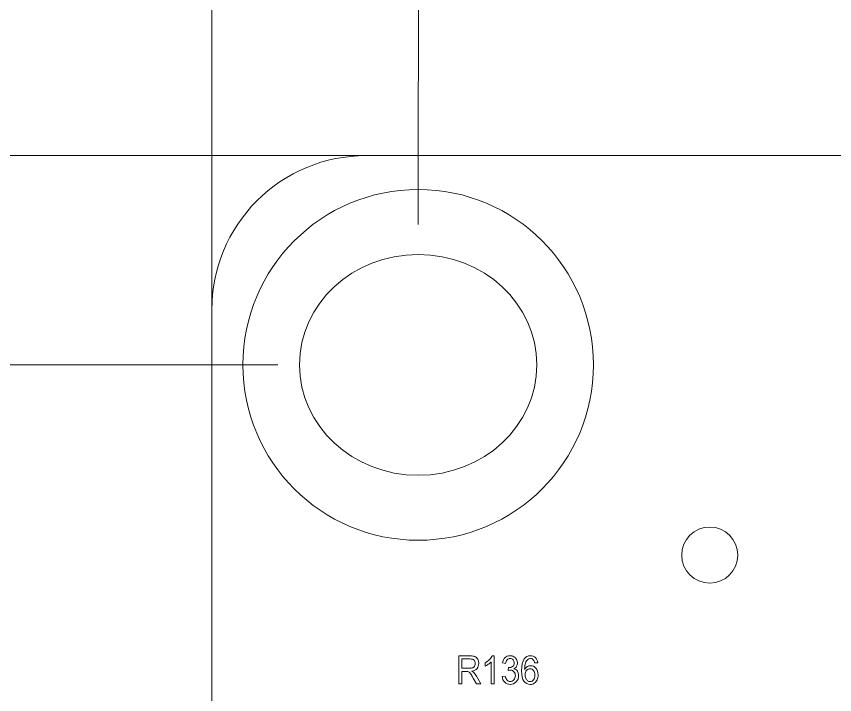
# Model space of a CAD drawing. Header units: millimetres. Extents: x -90 to 99, y -65 to 67.
# Drawn here: x -75.28 to -60.45, y 35.3 to 47.58 of the extents above; entities that cross this region are included whole.
import ezdxf

# ---------------------------------------------------------------- set-up
doc = ezdxf.new("R2010")
doc.units = ezdxf.units.MM
doc.header["$MEASUREMENT"] = 0
for name, color, linetype in [('BG_OUTLINE', 7, 'Continuous'), ('BG_SILKSCREEN_TOP', 7, 'Continuous'), ('PIN_TOP', 7, 'Continuous'), ('RD_SILKSCREEN_TOP', 7, 'Continuous')]:
    doc.layers.add(name, color=color, linetype=linetype)

msp = doc.modelspace()

# ---------------------------------------------------------------- linework, layer by layer
at = {"layer": 'BG_OUTLINE', "color": 3, "lineweight": 9}
msp.add_open_spline([(-71.7269, -61.8795), (-71.7269, -61.8795), (-71.7343, 42.2681), (-71.7343, 42.2681), (-71.7343, 42.2681), (-71.7348, 43.0066), (-71.4419, 43.715), (-70.92, 44.2375), (-70.92, 44.2375), (-70.3982, 44.76), (-69.6866, 45.0538), (-68.9482, 45.0543), (-68.9482, 45.0543), (-68.9482, 45.0543), (75.2046, 45.0543), (75.2046, 45.0543), (75.2046, 45.0543), (76.8319, 45.0552), (78.1763, 43.7805), (78.2661, 42.1556), (78.2661, 42.1556), (78.2661, 42.1556), (78.2661, 31.2814), (78.2661, 31.2814), (78.2661, 31.2814), (78.2661, 31.2814), (72.2646, 31.2814), (72.2646, 31.2814), (72.2646, 31.2814), (72.2646, 31.2814), (72.2646, 26.9814), (72.2646, 26.9814), (72.2646, 26.9814), (72.2646, 26.9814), (78.2661, 26.9814), (78.2661, 26.9814), (78.2661, 26.9814), (78.2661, 26.9814), (78.2661, 18.6553), (78.2661, 18.6553), (78.2661, 18.6553), (78.2661, 18.6553), (72.2496, 18.6553), (72.2496, 18.6553), (72.2496, 18.6553), (72.2496, 18.6553), (72.2496, 14.3553), (72.2496, 14.3553), (72.2496, 14.3553), (72.2496, 14.3553), (78.2661, 14.3553), (78.2661, 14.3553), (78.2661, 14.3553), (78.2661, 14.3553), (78.2661, 9.255), (78.2661, 9.255), (78.2661, 9.255), (78.2661, 9.255), (72.2648, 9.255), (72.2648, 9.255), (72.2648, 9.255), (72.2648, 9.255), (72.2648, 4.955), (72.2648, 4.955), (72.2648, 4.955), (72.2648, 4.955), (78.2661, 4.955), (78.2661, 4.955), (78.2661, 4.955), (78.2661, 4.955), (78.2661, -3.3762), (78.2661, -3.3762), (78.2661, -3.3762), (78.2661, -3.3762), (72.2445, -3.3762), (72.2445, -3.3762), (72.2445, -3.3762), (72.2445, -3.3762), (72.2445, -7.6762), (72.2445, -7.6762), (72.2445, -7.6762), (72.2445, -7.6762), (78.2661, -7.6762), (78.2661, -7.6762), (78.2661, -7.6762), (78.2661, -7.6762), (78.2661, -12.7615), (78.2661, -12.7615), (78.2661, -12.7615), (78.2661, -12.7615), (72.2651, -12.7615), (72.2651, -12.7615), (72.2651, -12.7615), (72.2651, -12.7615), (72.2651, -17.0615), (72.2651, -17.0615), (72.2651, -17.0615), (72.2651, -17.0615), (78.2661, -17.0615), (78.2661, -17.0615), (78.2661, -17.0615), (78.2661, -17.0615), (78.2661, -25.4097), (78.2661, -25.4097), (78.2661, -25.4097), (78.2661, -25.4097), (72.2656, -25.4097), (72.2656, -25.4097), (72.2656, -25.4097), (72.2656, -25.4097), (72.2656, -29.7097), (72.2656, -29.7097), (72.2656, -29.7097), (72.2656, -29.7097), (78.2661, -29.7097), (78.2661, -29.7097), (78.2661, -29.7097), (78.2661, -29.7097), (78.2661, -34.793), (78.2661, -34.793), (78.2661, -34.793), (78.2661, -34.793), (72.2679, -34.793), (72.2679, -34.793), (72.2679, -34.793), (72.2679, -34.793), (72.2679, -39.0929), (72.2679, -39.0929), (72.2679, -39.0929), (72.2679, -39.0929), (78.2661, -39.0929), (78.2661, -39.0929), (78.2661, -39.0929), (78.2661, -39.0929), (78.2661, -47.4269), (78.2661, -47.4269), (78.2661, -47.4269), (78.2661, -47.4269), (72.2679, -47.4269), (72.2679, -47.4269), (72.2679, -47.4269), (72.2679, -47.4269), (72.2679, -51.7269), (72.2679, -51.7269), (72.2679, -51.7269), (72.2679, -51.7269), (78.2661, -51.7269), (78.2661, -51.7269), (78.2661, -51.7269), (78.2661, -51.7269), (78.2661, -51.8138), (78.2661, -51.8138), (78.2661, -51.8138), (78.2661, -51.8138), (78.2656, -61.8468), (78.2656, -61.8468), (78.2656, -61.8468), (78.2661, -62.6669), (77.9407, -63.4536), (77.3612, -64.0339), (77.3612, -64.0339), (76.7817, -64.6142), (75.9915, -64.9405), (75.1713, -64.941), (75.1713, -64.941), (75.1713, -64.941), (-68.6609, -64.9456), (-68.6609, -64.9456), (-68.6609, -64.9456), (-69.4735, -64.9461), (-70.2531, -64.6237), (-70.8281, -64.0495), (-70.8281, -64.0495), (-71.4031, -63.4752), (-71.7264, -62.6922), (-71.7269, -61.8795)], degree=3, knots=[0, 0, 0, 0, 0.0227273, 0.0227273, 0.0227273, 0.0227273, 0.0454545, 0.0454545, 0.0454545, 0.0454545, 0.0681818, 0.0681818, 0.0681818, 0.0681818, 0.0909091, 0.0909091, 0.0909091, 0.0909091, 0.1136364, 0.1136364, 0.1136364, 0.1136364, 0.1363636, 0.1363636, 0.1363636, 0.1363636, 0.1590909, 0.1590909, 0.1590909, 0.1590909, 0.1818182, 0.1818182, 0.1818182, 0.1818182, 0.2045455, 0.2045455, 0.2045455, 0.2045455, 0.2272727, 0.2272727, 0.2272727, 0.2272727, 0.25, 0.25, 0.25, 0.25, 0.2727273, 0.2727273, 0.2727273, 0.2727273, 0.2954545, 0.2954545, 0.2954545, 0.2954545, 0.3181818, 0.3181818, 0.3181818, 0.3181818, 0.3409091, 0.3409091, 0.3409091, 0.3409091, 0.3636364, 0.3636364, 0.3636364, 0.3636364, 0.3863636, 0.3863636, 0.3863636, 0.3863636, 0.4090909, 0.4090909, 0.4090909, 0.4090909, 0.4318182, 0.4318182, 0.4318182, 0.4318182, 0.4545455, 0.4545455, 0.4545455, 0.4545455, 0.4772727, 0.4772727, 0.4772727, 0.4772727, 0.5, 0.5, 0.5, 0.5, 0.5227273, 0.5227273, 0.5227273, 0.5227273, 0.5454545, 0.5454545, 0.5454545, 0.5454545, 0.5681818, 0.5681818, 0.5681818, 0.5681818, 0.5909091, 0.5909091, 0.5909091, 0.5909091, 0.6136364, 0.6136364, 0.6136364, 0.6136364, 0.6363636, 0.6363636, 0.6363636, 0.6363636, 0.6590909, 0.6590909, 0.6590909, 0.6590909, 0.6818182, 0.6818182, 0.6818182, 0.6818182, 0.7045455, 0.7045455, 0.7045455, 0.7045455, 0.7272727, 0.7272727, 0.7272727, 0.7272727, 0.75, 0.75, 0.75, 0.75, 0.7727273, 0.7727273, 0.7727273, 0.7727273, 0.7954545, 0.7954545, 0.7954545, 0.7954545, 0.8181818, 0.8181818, 0.8181818, 0.8181818, 0.8409091, 0.8409091, 0.8409091, 0.8409091, 0.8636364, 0.8636364, 0.8636364, 0.8636364, 0.8863636, 0.8863636, 0.8863636, 0.8863636, 0.9090909, 0.9090909, 0.9090909, 0.9090909, 0.9318182, 0.9318182, 0.9318182, 0.9318182, 0.9545455, 0.9545455, 0.9545455, 0.9545455, 0.9772727, 0.9772727, 0.9772727, 0.9772727, 1, 1, 1, 1], dxfattribs=at)
at = {"layer": 'BG_SILKSCREEN_TOP', "color": 250, "lineweight": 20}
msp.add_ellipse((-67.9979, 41.2669), major_axis=(2.1503, 0), ratio=0.9295447, dxfattribs=at)
for points in [[(-71.7336, 35.9976), (-71.7336, 35.9976), (-71.7336, 66.6748), (-71.7336, 66.6748)], [(-67.9956, 43.8069), (-67.9956, 43.8069), (-67.9818, 59.3696), (-67.9818, 59.3696)], [(-65.2209, 45.0543), (-65.2209, 45.0543), (-90.098, 45.0543), (-90.098, 45.0543)], [(-70.5379, 41.2669), (-70.5379, 41.2669), (-82.3243, 41.2669), (-82.3243, 41.2669)]]:
    msp.add_open_spline(points, degree=3, dxfattribs=at)
at = {"layer": 'PIN_TOP', "lineweight": 9}
for points in [[(-64.823, 41.2669), (-64.823, 43.0204), (-66.2444, 44.4419), (-67.9979, 44.4419), (-67.9979, 44.4419), (-69.7514, 44.4419), (-71.1729, 43.0204), (-71.1729, 41.2669), (-71.1729, 41.2669), (-71.173, 39.5134), (-69.7515, 38.0919), (-67.998, 38.0919), (-67.998, 38.0919), (-66.2445, 38.0919), (-64.823, 39.5134), (-64.823, 41.2669)], [(-62.2093, 37.8226), (-62.2093, 38.1032), (-62.4367, 38.3306), (-62.7173, 38.3306), (-62.7173, 38.3306), (-62.9978, 38.3306), (-63.2253, 38.1032), (-63.2253, 37.8226), (-63.2253, 37.8226), (-63.2253, 37.5421), (-62.9979, 37.3146), (-62.7173, 37.3146), (-62.7173, 37.3146), (-62.4367, 37.3146), (-62.2093, 37.5421), (-62.2093, 37.8226)]]:
    msp.add_open_spline(points, degree=3, knots=[0, 0, 0, 0, 0.25, 0.25, 0.25, 0.25, 0.5, 0.5, 0.5, 0.5, 0.75, 0.75, 0.75, 0.75, 1, 1, 1, 1], dxfattribs=at)
at = {"layer": 'RD_SILKSCREEN_TOP', "color": 8, "lineweight": 9}
for points, knots in [([(-67.2648, 35.4904), (-67.2648, 35.4904), (-67.2648, 35.9995), (-67.2648, 35.9995), (-67.2648, 35.9995), (-67.2648, 35.9995), (-67.0633, 35.9995), (-67.0633, 35.9995), (-67.0633, 35.9995), (-67.0227, 35.9995), (-66.9919, 35.9949), (-66.9709, 35.9858), (-66.9709, 35.9858), (-66.9498, 35.9766), (-66.933, 35.9605), (-66.9202, 35.9374), (-66.9202, 35.9374), (-66.9076, 35.9142), (-66.9014, 35.8886), (-66.9014, 35.8606), (-66.9014, 35.8606), (-66.9014, 35.8244), (-66.9118, 35.7941), (-66.9327, 35.7693), (-66.9327, 35.7693), (-66.9536, 35.7445), (-66.9859, 35.7288), (-67.0295, 35.722), (-67.0295, 35.722), (-67.0135, 35.7135), (-67.0014, 35.7051), (-66.9932, 35.6966), (-66.9932, 35.6966), (-66.9756, 35.6786), (-66.959, 35.656), (-66.9432, 35.629), (-66.9432, 35.629), (-66.9432, 35.629), (-66.8642, 35.4904), (-66.8642, 35.4904), (-66.8642, 35.4904), (-66.8642, 35.4904), (-66.9399, 35.4904), (-66.9399, 35.4904), (-66.9399, 35.4904), (-66.9399, 35.4904), (-67, 35.5964), (-67, 35.5964), (-67, 35.5964), (-67.0176, 35.6268), (-67.032, 35.6503), (-67.0435, 35.6664), (-67.0435, 35.6664), (-67.0548, 35.6827), (-67.065, 35.694), (-67.0739, 35.7004), (-67.0739, 35.7004), (-67.0829, 35.707), (-67.092, 35.7115), (-67.1013, 35.7141), (-67.1013, 35.7141), (-67.1082, 35.7156), (-67.1193, 35.7164), (-67.1349, 35.7164), (-67.1349, 35.7164), (-67.1349, 35.7164), (-67.2046, 35.7164), (-67.2046, 35.7164), (-67.2046, 35.7164), (-67.2046, 35.7164), (-67.2046, 35.4904), (-67.2046, 35.4904), (-67.2046, 35.4904), (-67.2046, 35.4904), (-67.2648, 35.4904), (-67.2648, 35.4904)], [0, 0, 0, 0, 0.0526316, 0.0526316, 0.0526316, 0.0526316, 0.1052632, 0.1052632, 0.1052632, 0.1052632, 0.1578947, 0.1578947, 0.1578947, 0.1578947, 0.2105263, 0.2105263, 0.2105263, 0.2105263, 0.2631579, 0.2631579, 0.2631579, 0.2631579, 0.3157895, 0.3157895, 0.3157895, 0.3157895, 0.3684211, 0.3684211, 0.3684211, 0.3684211, 0.4210526, 0.4210526, 0.4210526, 0.4210526, 0.4736842, 0.4736842, 0.4736842, 0.4736842, 0.5263158, 0.5263158, 0.5263158, 0.5263158, 0.5789474, 0.5789474, 0.5789474, 0.5789474, 0.6315789, 0.6315789, 0.6315789, 0.6315789, 0.6842105, 0.6842105, 0.6842105, 0.6842105, 0.7368421, 0.7368421, 0.7368421, 0.7368421, 0.7894737, 0.7894737, 0.7894737, 0.7894737, 0.8421053, 0.8421053, 0.8421053, 0.8421053, 0.8947368, 0.8947368, 0.8947368, 0.8947368, 0.9473684, 0.9473684, 0.9473684, 0.9473684, 1, 1, 1, 1]), ([(-67.2046, 35.7748), (-67.2046, 35.7748), (-67.0753, 35.7748), (-67.0753, 35.7748), (-67.0753, 35.7748), (-67.0479, 35.7748), (-67.0263, 35.778), (-67.0109, 35.7844), (-67.0109, 35.7844), (-66.9953, 35.7908), (-66.9835, 35.801), (-66.9755, 35.8149), (-66.9755, 35.8149), (-66.9675, 35.8289), (-66.9635, 35.8441), (-66.9635, 35.8606), (-66.9635, 35.8606), (-66.9635, 35.8846), (-66.9711, 35.9044), (-66.9868, 35.92), (-66.9868, 35.92), (-67.0024, 35.9355), (-67.027, 35.9432), (-67.0608, 35.9432), (-67.0608, 35.9432), (-67.0608, 35.9432), (-67.2046, 35.9432), (-67.2046, 35.9432), (-67.2046, 35.9432), (-67.2046, 35.9432), (-67.2046, 35.7748), (-67.2046, 35.7748)], [0, 0, 0, 0, 0.125, 0.125, 0.125, 0.125, 0.25, 0.25, 0.25, 0.25, 0.375, 0.375, 0.375, 0.375, 0.5, 0.5, 0.5, 0.5, 0.625, 0.625, 0.625, 0.625, 0.75, 0.75, 0.75, 0.75, 0.875, 0.875, 0.875, 0.875, 1, 1, 1, 1]), ([(-66.6196, 35.4904), (-66.6196, 35.4904), (-66.6753, 35.4904), (-66.6753, 35.4904), (-66.6753, 35.4904), (-66.6753, 35.4904), (-66.6753, 35.8887), (-66.6753, 35.8887), (-66.6753, 35.8887), (-66.6888, 35.8743), (-66.7064, 35.86), (-66.7282, 35.8456), (-66.7282, 35.8456), (-66.75, 35.8313), (-66.7697, 35.8205), (-66.787, 35.8134), (-66.787, 35.8134), (-66.787, 35.8134), (-66.787, 35.8737), (-66.787, 35.8737), (-66.787, 35.8737), (-66.7557, 35.8902), (-66.7284, 35.9101), (-66.7051, 35.9335), (-66.7051, 35.9335), (-66.6818, 35.9569), (-66.6652, 35.9796), (-66.6555, 36.0016), (-66.6555, 36.0016), (-66.6555, 36.0016), (-66.6196, 36.0016), (-66.6196, 36.0016), (-66.6196, 36.0016), (-66.6196, 36.0016), (-66.6196, 35.4904), (-66.6196, 35.4904)], [0, 0, 0, 0, 0.1111111, 0.1111111, 0.1111111, 0.1111111, 0.2222222, 0.2222222, 0.2222222, 0.2222222, 0.3333333, 0.3333333, 0.3333333, 0.3333333, 0.4444444, 0.4444444, 0.4444444, 0.4444444, 0.5555556, 0.5555556, 0.5555556, 0.5555556, 0.6666667, 0.6666667, 0.6666667, 0.6666667, 0.7777778, 0.7777778, 0.7777778, 0.7777778, 0.8888889, 0.8888889, 0.8888889, 0.8888889, 1, 1, 1, 1]), ([(-66.4763, 35.6248), (-66.4763, 35.6248), (-66.4206, 35.6331), (-66.4206, 35.6331), (-66.4206, 35.6331), (-66.4141, 35.5977), (-66.4032, 35.5722), (-66.3878, 35.5565), (-66.3878, 35.5565), (-66.3724, 35.5409), (-66.3536, 35.5331), (-66.3316, 35.5331), (-66.3316, 35.5331), (-66.3053, 35.5331), (-66.2831, 35.5433), (-66.265, 35.5637), (-66.265, 35.5637), (-66.247, 35.584), (-66.2379, 35.6093), (-66.2379, 35.6394), (-66.2379, 35.6394), (-66.2379, 35.6681), (-66.2462, 35.6918), (-66.263, 35.7104), (-66.263, 35.7104), (-66.2798, 35.729), (-66.301, 35.7384), (-66.3269, 35.7384), (-66.3269, 35.7384), (-66.3375, 35.7384), (-66.3506, 35.736), (-66.3663, 35.7314), (-66.3663, 35.7314), (-66.3663, 35.7314), (-66.3601, 35.7863), (-66.3601, 35.7863), (-66.3601, 35.7863), (-66.3563, 35.7858), (-66.3534, 35.7855), (-66.351, 35.7855), (-66.351, 35.7855), (-66.3273, 35.7855), (-66.3059, 35.7925), (-66.2869, 35.8064), (-66.2869, 35.8064), (-66.2678, 35.8203), (-66.2584, 35.8417), (-66.2584, 35.8707), (-66.2584, 35.8707), (-66.2584, 35.8935), (-66.2653, 35.9126), (-66.2792, 35.9276), (-66.2792, 35.9276), (-66.293, 35.9426), (-66.3109, 35.9502), (-66.3328, 35.9502), (-66.3328, 35.9502), (-66.3545, 35.9502), (-66.3726, 35.9425), (-66.387, 35.9273), (-66.387, 35.9273), (-66.4015, 35.912), (-66.4109, 35.889), (-66.415, 35.8584), (-66.415, 35.8584), (-66.415, 35.8584), (-66.4707, 35.8696), (-66.4707, 35.8696), (-66.4707, 35.8696), (-66.464, 35.9115), (-66.4484, 35.944), (-66.4243, 35.967), (-66.4243, 35.967), (-66.4001, 35.99), (-66.37, 36.0016), (-66.334, 36.0016), (-66.334, 36.0016), (-66.3093, 36.0016), (-66.2864, 35.9956), (-66.2655, 35.9837), (-66.2655, 35.9837), (-66.2447, 35.9718), (-66.2287, 35.9555), (-66.2176, 35.9349), (-66.2176, 35.9349), (-66.2066, 35.9143), (-66.2009, 35.8925), (-66.2009, 35.8692), (-66.2009, 35.8692), (-66.2009, 35.8473), (-66.2062, 35.8273), (-66.2168, 35.8091), (-66.2168, 35.8091), (-66.2274, 35.7911), (-66.243, 35.7768), (-66.2636, 35.7661), (-66.2636, 35.7661), (-66.2368, 35.7592), (-66.2159, 35.7448), (-66.2009, 35.7228), (-66.2009, 35.7228), (-66.1861, 35.701), (-66.1787, 35.6737), (-66.1787, 35.6408), (-66.1787, 35.6408), (-66.1787, 35.5964), (-66.1931, 35.5587), (-66.2221, 35.5277), (-66.2221, 35.5277), (-66.251, 35.4968), (-66.2876, 35.4814), (-66.3318, 35.4814), (-66.3318, 35.4814), (-66.3718, 35.4814), (-66.4049, 35.4947), (-66.4312, 35.5213), (-66.4312, 35.5213), (-66.4576, 35.5479), (-66.4726, 35.5824), (-66.4763, 35.6248)], [0, 0, 0, 0, 0.0333333, 0.0333333, 0.0333333, 0.0333333, 0.0666667, 0.0666667, 0.0666667, 0.0666667, 0.1, 0.1, 0.1, 0.1, 0.1333333, 0.1333333, 0.1333333, 0.1333333, 0.1666667, 0.1666667, 0.1666667, 0.1666667, 0.2, 0.2, 0.2, 0.2, 0.2333333, 0.2333333, 0.2333333, 0.2333333, 0.2666667, 0.2666667, 0.2666667, 0.2666667, 0.3, 0.3, 0.3, 0.3, 0.3333333, 0.3333333, 0.3333333, 0.3333333, 0.3666667, 0.3666667, 0.3666667, 0.3666667, 0.4, 0.4, 0.4, 0.4, 0.4333333, 0.4333333, 0.4333333, 0.4333333, 0.4666667, 0.4666667, 0.4666667, 0.4666667, 0.5, 0.5, 0.5, 0.5, 0.5333333, 0.5333333, 0.5333333, 0.5333333, 0.5666667, 0.5666667, 0.5666667, 0.5666667, 0.6, 0.6, 0.6, 0.6, 0.6333333, 0.6333333, 0.6333333, 0.6333333, 0.6666667, 0.6666667, 0.6666667, 0.6666667, 0.7, 0.7, 0.7, 0.7, 0.7333333, 0.7333333, 0.7333333, 0.7333333, 0.7666667, 0.7666667, 0.7666667, 0.7666667, 0.8, 0.8, 0.8, 0.8, 0.8333333, 0.8333333, 0.8333333, 0.8333333, 0.8666667, 0.8666667, 0.8666667, 0.8666667, 0.9, 0.9, 0.9, 0.9, 0.9333333, 0.9333333, 0.9333333, 0.9333333, 0.9666667, 0.9666667, 0.9666667, 0.9666667, 1, 1, 1, 1]), ([(-65.834, 35.8748), (-65.834, 35.8748), (-65.8895, 35.8699), (-65.8895, 35.8699), (-65.8895, 35.8699), (-65.8945, 35.8945), (-65.9014, 35.9124), (-65.9105, 35.9234), (-65.9105, 35.9234), (-65.9256, 35.9413), (-65.9443, 35.9502), (-65.9664, 35.9502), (-65.9664, 35.9502), (-65.9842, 35.9502), (-65.9997, 35.9446), (-66.0132, 35.9335), (-66.0132, 35.9335), (-66.0307, 35.9191), (-66.0446, 35.8982), (-66.0547, 35.8707), (-66.0547, 35.8707), (-66.0648, 35.8432), (-66.0701, 35.8039), (-66.0705, 35.753), (-66.0705, 35.753), (-66.057, 35.7758), (-66.0407, 35.7929), (-66.0212, 35.804), (-66.0212, 35.804), (-66.0019, 35.8151), (-65.9814, 35.8206), (-65.9602, 35.8206), (-65.9602, 35.8206), (-65.9228, 35.8206), (-65.8912, 35.8053), (-65.8651, 35.7746), (-65.8651, 35.7746), (-65.8389, 35.7439), (-65.8259, 35.7044), (-65.8259, 35.6558), (-65.8259, 35.6558), (-65.8259, 35.6237), (-65.832, 35.5941), (-65.8444, 35.5666), (-65.8444, 35.5666), (-65.8566, 35.5392), (-65.8736, 35.5181), (-65.8951, 35.5036), (-65.8951, 35.5036), (-65.9165, 35.489), (-65.9409, 35.4817), (-65.9682, 35.4817), (-65.9682, 35.4817), (-66.0147, 35.4817), (-66.0527, 35.5008), (-66.082, 35.5392), (-66.082, 35.5392), (-66.1114, 35.5775), (-66.126, 35.6407), (-66.126, 35.7287), (-66.126, 35.7287), (-66.126, 35.827), (-66.1098, 35.8985), (-66.0773, 35.9432), (-66.0773, 35.9432), (-66.049, 35.9821), (-66.011, 36.0016), (-65.9629, 36.0016), (-65.9629, 36.0016), (-65.9272, 36.0016), (-65.8979, 35.9904), (-65.8751, 35.9679), (-65.8751, 35.9679), (-65.8522, 35.9454), (-65.8386, 35.9144), (-65.834, 35.8748)], [0, 0, 0, 0, 0.0526316, 0.0526316, 0.0526316, 0.0526316, 0.1052632, 0.1052632, 0.1052632, 0.1052632, 0.1578947, 0.1578947, 0.1578947, 0.1578947, 0.2105263, 0.2105263, 0.2105263, 0.2105263, 0.2631579, 0.2631579, 0.2631579, 0.2631579, 0.3157895, 0.3157895, 0.3157895, 0.3157895, 0.3684211, 0.3684211, 0.3684211, 0.3684211, 0.4210526, 0.4210526, 0.4210526, 0.4210526, 0.4736842, 0.4736842, 0.4736842, 0.4736842, 0.5263158, 0.5263158, 0.5263158, 0.5263158, 0.5789474, 0.5789474, 0.5789474, 0.5789474, 0.6315789, 0.6315789, 0.6315789, 0.6315789, 0.6842105, 0.6842105, 0.6842105, 0.6842105, 0.7368421, 0.7368421, 0.7368421, 0.7368421, 0.7894737, 0.7894737, 0.7894737, 0.7894737, 0.8421053, 0.8421053, 0.8421053, 0.8421053, 0.8947368, 0.8947368, 0.8947368, 0.8947368, 0.9473684, 0.9473684, 0.9473684, 0.9473684, 1, 1, 1, 1]), ([(-66.0619, 35.6554), (-66.0619, 35.6338), (-66.0578, 35.6132), (-66.0495, 35.5935), (-66.0495, 35.5935), (-66.0414, 35.5738), (-66.03, 35.5589), (-66.0153, 35.5486), (-66.0153, 35.5486), (-66.0007, 35.5383), (-65.9853, 35.5331), (-65.9691, 35.5331), (-65.9691, 35.5331), (-65.9455, 35.5331), (-65.9253, 35.5437), (-65.9084, 35.5651), (-65.9084, 35.5651), (-65.8914, 35.5864), (-65.883, 35.6153), (-65.883, 35.6518), (-65.883, 35.6518), (-65.883, 35.687), (-65.8913, 35.7148), (-65.9081, 35.7351), (-65.9081, 35.7351), (-65.9248, 35.7553), (-65.9459, 35.7654), (-65.9712, 35.7654), (-65.9712, 35.7654), (-65.9965, 35.7654), (-66.0179, 35.7553), (-66.0355, 35.7351), (-66.0355, 35.7351), (-66.053, 35.7148), (-66.0619, 35.6882), (-66.0619, 35.6554)], [0, 0, 0, 0, 0.1111111, 0.1111111, 0.1111111, 0.1111111, 0.2222222, 0.2222222, 0.2222222, 0.2222222, 0.3333333, 0.3333333, 0.3333333, 0.3333333, 0.4444444, 0.4444444, 0.4444444, 0.4444444, 0.5555556, 0.5555556, 0.5555556, 0.5555556, 0.6666667, 0.6666667, 0.6666667, 0.6666667, 0.7777778, 0.7777778, 0.7777778, 0.7777778, 0.8888889, 0.8888889, 0.8888889, 0.8888889, 1, 1, 1, 1])]:
    msp.add_open_spline(points, degree=3, knots=knots, dxfattribs=at)

doc.saveas('drawing.dxf')
